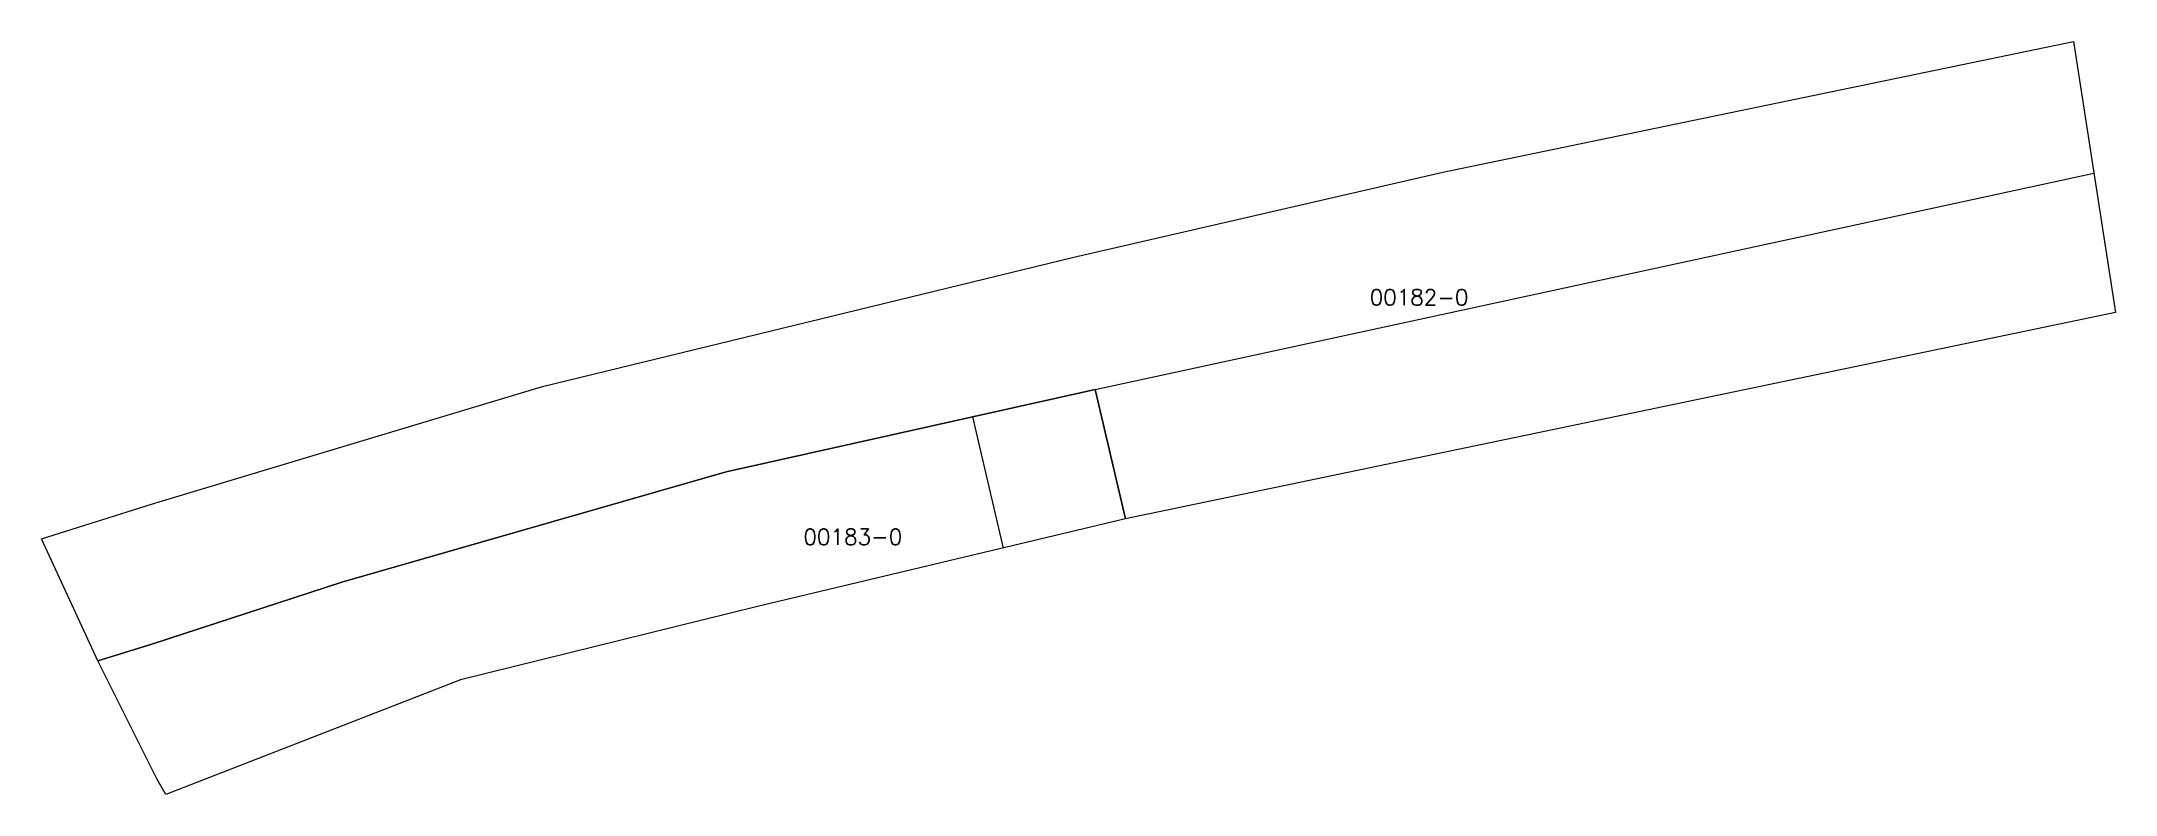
# Model space of a CAD drawing. Header units: metres. Extents: x 7508544 to 7508807, y 4697824 to 4697920.
import ezdxf

# ---------------------------------------------------------------- set-up
doc = ezdxf.new("R2010")
doc.units = ezdxf.units.M
for name, color, linetype, lineweight in [('Ndarjet', 1, 'Continuous', 0), ('Nr Parceles Baze', 7, 'Continuous', 0), ('Parcela Baze', 7, 'Continuous', 0), ('ParcReNet_12', 1, 'Continuous', 0)]:
    doc.layers.add(name, color=color, linetype=linetype, lineweight=lineweight)
doc.styles.get("Standard").update_dxf_attribs({"font": 'simplex.shx'})

msp = doc.modelspace()

# ---------------------------------------------------------------- linework, layer by layer
at = {"layer": 'Ndarjet', "flags": 128}
for points in [[(7508677.72, 4697875.69), (7508804.2, 4697903.1)], [(7508677.72, 4697875.69), (7508681.56, 4697859.31)], [(7508662.19, 4697872.22), (7508666.08, 4697855.62)]]:
    msp.add_lwpolyline(points, dxfattribs=at)
at = {"layer": 'Parcela Baze', "flags": 128}
for points in [[(7508801.62, 4697919.77), (7508806.95, 4697885.46), (7508681.56, 4697859.31), (7508677.72, 4697875.69), (7508631, 4697865.26), (7508582.32, 4697851.31), (7508558.25, 4697843.45), (7508551.38, 4697841.36), (7508544.26, 4697856.78), (7508558.18, 4697861.16), (7508559.58, 4697861.6), (7508607.71, 4697876.1), (7508675, 4697892.47), (7508721.74, 4697903.21), (7508801.62, 4697919.77)], [(7508677.72, 4697875.69), (7508681.56, 4697859.31), (7508634.93, 4697848.21), (7508597.35, 4697838.95), (7508560.02, 4697824.42), (7508558.87, 4697826.42), (7508551.38, 4697841.36), (7508558.25, 4697843.45), (7508582.32, 4697851.31), (7508631, 4697865.26), (7508677.72, 4697875.69)]]:
    msp.add_lwpolyline(points, dxfattribs=at)
at = {"layer": 'ParcReNet_12', "flags": 128}
msp.add_lwpolyline([(7508681.56, 4697859.31), (7508634.93, 4697848.21), (7508597.35, 4697838.95), (7508560.02, 4697824.42), (7508558.87, 4697826.42), (7508551.38, 4697841.36), (7508544.26, 4697856.78), (7508558.18, 4697861.16), (7508559.58, 4697861.6), (7508607.71, 4697876.1), (7508675, 4697892.47), (7508721.74, 4697903.21), (7508801.62, 4697919.77), (7508806.95, 4697885.46)], close=True, dxfattribs=at)

# ---------------------------------------------------------------- texts
at = {"layer": 'Nr Parceles Baze'}
for s, p in [('00182-0', (7508712.48, 4697886.38)), ('00183-0', (7508640.76, 4697856.04))]:
    msp.add_text(s, height=2, dxfattribs=at).set_placement(p)

doc.saveas('drawing.dxf')
